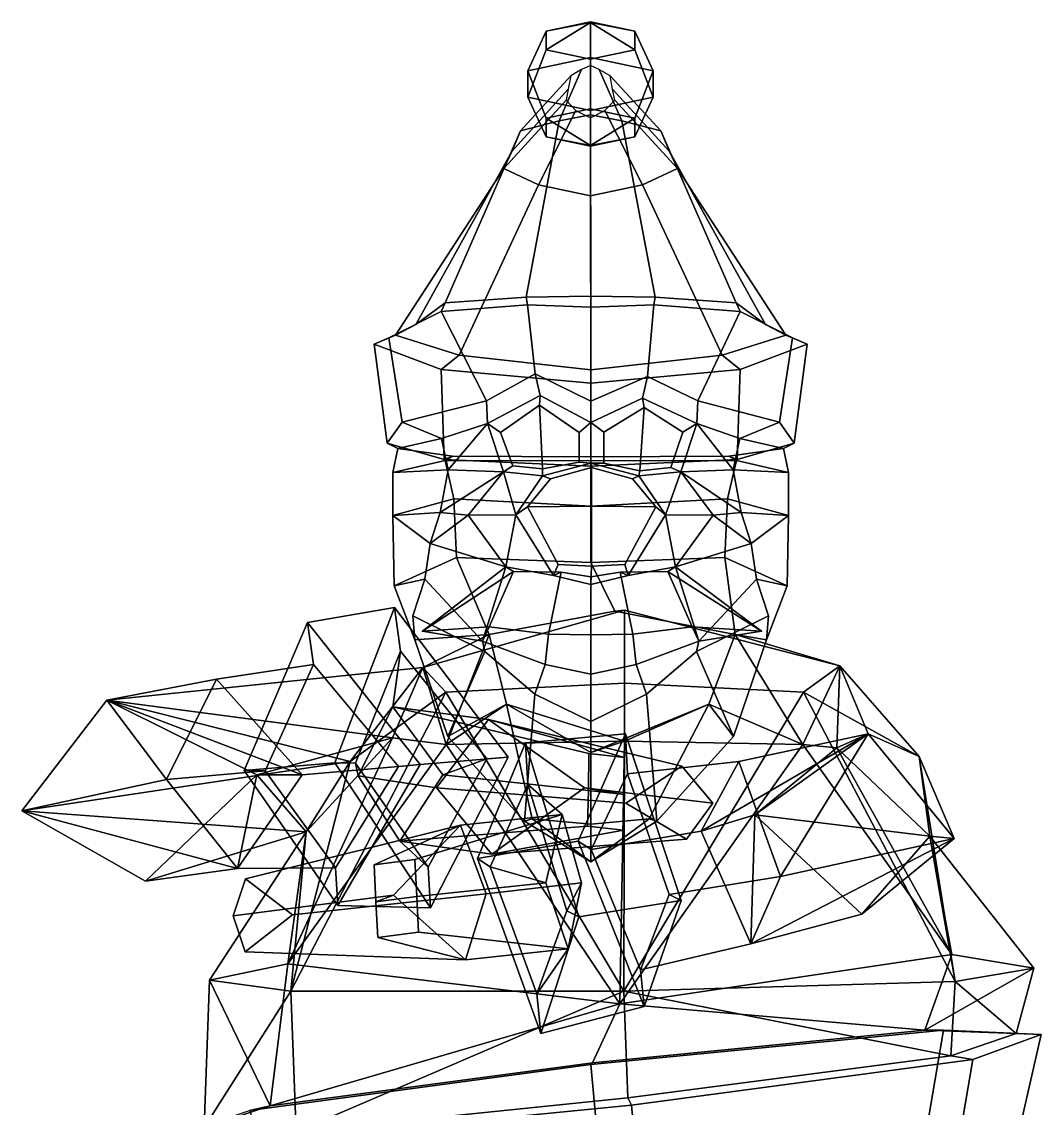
# Model space of a CAD drawing. Extents: x -187 to 126, y -158 to 350.
# Drawn here: x -187 to 126.1, y 16.4 to 350 of the extents above; entities that cross this region are included whole.
import ezdxf

# ---------------------------------------------------------------- set-up
doc = ezdxf.new("R2010")
doc.units = 0

msp = doc.modelspace()

# ---------------------------------------------------------------- linework, layer by layer
for p in [(-63.850876, 162.887787, 66.594795), (40.155693, 162.887787, 66.594795)]:
    msp.add_point(p)
for points in [[(-31.567055, 326.807922, -28.694103), (-25.930046, 341.373047, -25.982475), (-25.930044, 347.107971, -39.765423), (-31.567049, 334.918365, -48.186211)], [(-25.930044, 347.107971, -39.765423), (-12.321152, 349.975464, -46.656952), (-12.32115, 338.973572, -57.932236), (-31.567049, 334.918365, -48.186211)], [(-12.321158, 338.505585, -19.091), (-12.321155, 349.781616, -30.568357), (-25.930046, 341.373047, -25.982475)], [(-25.930046, 341.373047, -25.982475), (-12.321155, 349.781616, -30.568357), (-25.930044, 347.107971, -39.765423)], [(-12.321155, 349.781616, -30.568357), (-12.321152, 349.975464, -46.656952), (-25.930044, 347.107971, -39.765423)], [(-12.321158, 338.505585, -19.091), (1.287767, 341.373047, -25.982471), (-12.321155, 349.781616, -30.568357)], [(-12.321155, 349.781616, -30.568357), (1.28777, 347.107971, -39.765419), (-12.321152, 349.975464, -46.656952)], [(1.287767, 341.373047, -25.982471), (1.28777, 347.107971, -39.765419), (-12.321155, 349.781616, -30.568357)], [(1.28777, 347.107971, -39.765419), (6.924743, 334.918365, -48.186207), (-12.32115, 338.973572, -57.932236), (-12.321152, 349.975464, -46.656952)], [(6.924738, 326.807922, -28.694099), (6.924743, 334.918365, -48.186207), (1.28777, 347.107971, -39.765419), (1.287767, 341.373047, -25.982471)], [(-12.321158, 322.752716, -18.948105), (-12.321158, 338.505585, -19.091), (-25.930046, 341.373047, -25.982475), (-31.567055, 326.807922, -28.694103)], [(-12.321158, 322.752716, -18.948105), (6.924738, 326.807922, -28.694099), (1.287767, 341.373047, -25.982471), (-12.321158, 338.505585, -19.091)], [(-25.930042, 320.35321, -50.897785), (-31.567049, 334.918365, -48.186211), (-12.32115, 338.973572, -57.932236), (-12.32115, 323.220703, -57.78931)], [(1.28777, 320.35321, -50.897778), (-12.32115, 323.220703, -57.78931), (-12.32115, 338.973572, -57.932236), (6.924743, 334.918365, -48.186207)], [(-15.026566, 335.361389, -26.616442), (-18.367065, 333.367035, -27.4589), (-33.836178, 316.501862, 25.239563), (-21.905821, 319.604492, 30.370102)], [(-31.567055, 326.807922, -28.694103), (-31.567049, 334.918365, -48.186211), (-25.930042, 320.35321, -50.897785), (-25.930046, 314.618286, -37.114838)], [(-12.331143, 336.525299, -26.124781), (-15.026566, 335.361389, -26.616442), (-21.905821, 319.604492, 30.370102), (-12.279313, 321.415161, 33.364281)], [(-12.331143, 336.525299, -26.124781), (-12.279313, 321.415161, 33.364281), (-2.652806, 319.604492, 30.370104), (-9.635721, 335.361389, -26.616442)], [(-9.635721, 335.361389, -26.616442), (-2.652806, 319.604492, 30.370104), (9.277553, 316.501831, 25.239565), (-6.295221, 333.367035, -27.458899)], [(6.924738, 326.807922, -28.694099), (1.287766, 314.618286, -37.11483), (1.28777, 320.35321, -50.897778), (6.924743, 334.918365, -48.186207)], [(-18.367065, 333.367035, -27.4589), (-19.117083, 329.259308, -29.194065), (-36.514805, 310.11142, 14.672359), (-33.836178, 316.501862, 25.239563)], [(-6.295221, 333.367035, -27.458899), (9.277553, 316.501831, 25.239565), (11.956177, 310.11142, 14.672362), (-5.545207, 329.259277, -29.194061)], [(-19.117083, 329.259308, -29.194065), (-19.803741, 325.945831, -30.593721), (-38.967163, 304.956665, 6.148404), (-36.514805, 310.11142, 14.672359)], [(-5.545207, 329.259277, -29.194061), (11.956177, 310.11142, 14.672362), (14.40854, 304.956635, 6.148407), (-4.858545, 325.945831, -30.593718)], [(-19.803741, 325.945831, -30.593721), (-16.802797, 322.706818, -31.961897), (-28.249504, 299.917725, -2.183954), (-38.967163, 304.956665, 6.148404)], [(-12.321158, 322.752716, -18.948105), (-31.567055, 326.807922, -28.694103), (-25.930046, 314.618286, -37.114838), (-12.321156, 311.750824, -30.22336)], [(-12.321158, 322.752716, -18.948105), (-12.321156, 311.750824, -30.22336), (1.287766, 314.618286, -37.11483), (6.924738, 326.807922, -28.694099)], [(-4.858545, 325.945831, -30.593718), (14.40854, 304.956635, 6.148407), (3.690871, 299.917694, -2.183953), (-7.859493, 322.706818, -31.961895)], [(-12.251316, 265.704681, 75.99733), (-12.279313, 321.415161, 33.364281), (-21.905821, 319.604492, 30.370102), (-32.039577, 265.373444, 68.569649)], [(-16.802797, 322.706818, -31.961897), (-12.331145, 320.524719, -32.883652), (-12.279316, 296.523041, -7.797399), (-28.249504, 299.917725, -2.183954)], [(-25.930046, 314.618286, -37.114838), (-25.930042, 320.35321, -50.897785), (-12.321161, 311.944641, -46.311901)], [(-12.321161, 311.944641, -46.311901), (-25.930042, 320.35321, -50.897785), (-12.32115, 323.220703, -57.78931)], [(-7.859493, 322.706818, -31.961895), (3.690871, 299.917694, -2.183953), (-12.279316, 296.523041, -7.797399), (-12.331145, 320.524719, -32.883652)], [(-12.321161, 311.944641, -46.311901), (-12.32115, 323.220703, -57.78931), (1.28777, 320.35321, -50.897778)], [(1.287766, 314.618286, -37.11483), (-12.321161, 311.944641, -46.311901), (1.28777, 320.35321, -50.897778)], [(-12.251316, 265.704681, 75.99733), (7.536944, 265.373444, 68.569649), (-2.652806, 319.604492, 30.370104), (-12.279313, 321.415161, 33.364281)], [(-56.899883, 263.730011, 55.704403), (-32.039577, 265.373444, 68.569649), (-21.905821, 319.604492, 30.370102), (-33.836178, 316.501862, 25.239563)], [(32.397259, 263.730011, 55.704403), (9.277553, 316.501831, 25.239565), (-2.652806, 319.604492, 30.370104), (7.536944, 265.373444, 68.569649)], [(-65.940414, 257.032501, 28.257215), (-56.899883, 263.730011, 55.704403), (-33.836178, 316.501862, 25.239563), (-36.514805, 310.11142, 14.672359)], [(-12.321156, 311.750824, -30.22336), (-25.930046, 314.618286, -37.114838), (-12.321161, 311.944641, -46.311901)], [(-12.321156, 311.750824, -30.22336), (-12.321161, 311.944641, -46.311901), (1.287766, 314.618286, -37.11483)], [(41.43779, 257.032501, 28.257215), (11.956177, 310.11142, 14.672362), (9.277553, 316.501831, 25.239565), (32.397259, 263.730011, 55.704403)], [(-72.210358, 253.718048, 5.289017), (-65.940414, 257.032501, 28.257215), (-36.514805, 310.11142, 14.672359), (-38.967163, 304.956665, 6.148404)], [(47.707729, 253.718048, 5.289017), (14.40854, 304.956635, 6.148407), (11.956177, 310.11142, 14.672362), (41.43779, 257.032501, 28.257215)], [(-52.62244, 247.638916, -15.449965), (-72.210358, 253.718048, 5.289017), (-38.967163, 304.956665, 6.148404), (-28.249504, 299.917725, -2.183954)], [(28.119806, 247.638916, -15.449965), (3.690871, 299.917694, -2.183953), (14.40854, 304.956635, 6.148407), (47.707729, 253.718048, 5.289017)], [(-12.251316, 243.073608, -34.418381), (-52.62244, 247.638916, -15.449965), (-28.249504, 299.917725, -2.183954), (-12.279316, 296.523041, -7.797399)], [(-12.251316, 243.073608, -34.418381), (-12.279316, 296.523041, -7.797399), (3.690871, 299.917694, -2.183953), (28.119806, 247.638916, -15.449965)], [(-58.142235, 261.050873, 60.316044), (-56.899883, 263.730011, 55.704403), (-65.940414, 257.032501, 28.257215), (-74.239098, 252.976196, 29.667164)], [(-31.650915, 263.115967, 73.474976), (-32.039577, 265.373444, 68.569649), (-56.899883, 263.730011, 55.704403), (-58.142235, 261.050873, 60.316044)], [(-12.251316, 262.367798, 79.590485), (-12.251316, 265.704681, 75.99733), (-32.039577, 265.373444, 68.569649), (-31.650915, 263.115967, 73.474976)], [(-12.251316, 262.367798, 79.590485), (7.14828, 263.115967, 73.474976), (7.536944, 265.373444, 68.569649), (-12.251316, 265.704681, 75.99733)], [(7.14828, 263.115967, 73.474976), (33.63961, 261.050842, 60.316044), (32.397259, 263.730011, 55.704403), (7.536944, 265.373444, 68.569649)], [(33.63961, 261.050842, 60.316044), (49.736465, 252.976196, 29.667164), (41.43779, 257.032501, 28.257215), (32.397259, 263.730011, 55.704403)], [(-44.234821, 233.593262, 66.568558), (-58.142235, 261.050873, 60.316044), (-74.239098, 252.976196, 29.667164), (-70.192032, 227.021301, 48.008507)], [(-29.294088, 241.83902, 77.682999), (-31.650915, 263.115967, 73.474976), (-58.142235, 261.050873, 60.316044), (-44.234821, 233.593262, 66.568558)], [(-12.251316, 233.510071, 81.907013), (-12.251316, 262.367798, 79.590485), (-31.650915, 263.115967, 73.474976), (-29.294088, 241.83902, 77.682999)], [(-12.251316, 233.510071, 81.907013), (5.195179, 241.034637, 77.753372), (7.14828, 263.115967, 73.474976), (-12.251316, 262.367798, 79.590485)], [(5.195179, 241.034637, 77.753372), (20.604231, 233.593262, 66.568565), (33.63961, 261.050842, 60.316044), (7.14828, 263.115967, 73.474976)], [(20.604231, 233.593262, 66.568565), (45.689407, 227.021301, 48.008507), (49.736465, 252.976196, 29.667164), (33.63961, 261.050842, 60.316044)], [(-74.239098, 252.976196, 29.667164), (-65.940414, 257.032501, 28.257215), (-72.210358, 253.718048, 5.289017), (-78.764786, 250.965179, 3.865417)], [(49.736465, 252.976196, 29.667164), (54.262157, 250.965179, 3.865417), (47.707729, 253.718048, 5.289017), (41.43779, 257.032501, 28.257215)], [(-78.764786, 250.965179, 3.865417), (-72.210358, 253.718048, 5.289017), (-52.62244, 247.638916, -15.449965), (-58.151157, 243.187805, -18.883789)], [(54.262157, 250.965179, 3.865417), (33.648529, 243.187805, -18.883789), (28.119806, 247.638916, -15.449965), (47.707729, 253.718048, 5.289017)], [(-70.192032, 227.021301, 48.008507), (-74.239098, 252.976196, 29.667164), (-78.764786, 250.965179, 3.865417), (-74.76545, 220.58197, 10.706703)], [(-74.76545, 220.58197, 10.706703), (-78.764786, 250.965179, 3.865417), (-58.151157, 243.187805, -18.883789), (-57.255829, 215.574738, -15.10716)], [(50.262821, 220.58197, 10.706703), (32.753204, 215.574738, -15.10716), (33.648529, 243.187805, -18.883789), (54.262157, 250.965179, 3.865417)], [(45.689407, 227.021301, 48.008507), (50.262821, 220.58197, 10.706703), (54.262157, 250.965179, 3.865417), (49.736465, 252.976196, 29.667164)], [(-58.151157, 243.187805, -18.883789), (-52.62244, 247.638916, -15.449965), (-12.251316, 243.073608, -34.418381), (-12.251316, 239.074951, -38.637909)], [(33.648529, 243.187805, -18.883789), (-12.251316, 239.074951, -38.637909), (-12.251316, 243.073608, -34.418381), (28.119806, 247.638916, -15.449965)], [(-57.255829, 215.574738, -15.10716), (-58.151157, 243.187805, -18.883789), (-12.251316, 239.074951, -38.637909), (-12.251316, 213.566711, -34.775097)], [(-29.294088, 241.83902, 77.682999), (-44.234821, 233.593262, 66.568558), (-43.942112, 226.659912, 65.068565), (-27.725397, 235.192871, 77.032166)], [(-12.251316, 233.510071, 81.907013), (-29.294088, 241.83902, 77.682999), (-27.725397, 235.192871, 77.032166), (-12.251316, 226.901733, 79.183304)], [(32.753204, 215.574738, -15.10716), (-12.251316, 213.566711, -34.775097), (-12.251316, 239.074951, -38.637909), (33.648529, 243.187805, -18.883789)], [(-12.251316, 233.510071, 81.907013), (-12.251316, 226.901733, 79.183304), (3.626485, 234.386047, 77.046242), (5.195179, 241.034637, 77.753372)], [(5.195179, 241.034637, 77.753372), (3.626485, 234.386047, 77.046242), (20.311518, 226.659912, 65.068565), (20.604231, 233.593262, 66.568565)], [(-58.026489, 222.083313, 48.429005), (-43.942112, 226.659912, 65.068565), (-44.234821, 233.593262, 66.568558), (-70.192032, 227.021301, 48.008507)], [(-27.984245, 232.220337, 74.569359), (-27.725397, 235.192871, 77.032166), (-43.942112, 226.659912, 65.068565), (-39.921375, 223.851624, 64.753784)], [(-27.984245, 232.220337, 74.569359), (-15.836371, 223.848419, 76.195389), (-12.251316, 226.901733, 79.183304), (-27.725397, 235.192871, 77.032166)], [(4.133357, 231.525146, 74.368309), (3.626485, 234.386047, 77.046242), (-12.251316, 226.901733, 79.183304), (-8.213124, 223.967682, 76.375702)], [(4.133357, 231.525146, 74.368309), (16.052702, 223.971069, 62.25029), (20.311518, 226.659912, 65.068565), (3.626485, 234.386047, 77.046242)], [(33.523861, 222.083313, 48.429005), (45.689407, 227.021301, 48.008507), (20.604231, 233.593262, 66.568565), (20.311518, 226.659912, 65.068565)], [(-27.084888, 212.727203, 72.73983), (-27.984245, 232.220337, 74.569359), (-39.921375, 223.851624, 64.753784), (-36.174374, 213.661743, 67.647606)], [(-15.836371, 223.848419, 76.195389), (-27.984245, 232.220337, 74.569359), (-27.084888, 212.727203, 72.73983), (-15.836371, 214.73114, 77.039589)], [(-8.213124, 223.967682, 76.375702), (-8.213124, 214.463074, 77.417946), (2.816343, 212.114807, 72.109619), (4.133357, 231.525146, 74.368309)], [(2.816343, 212.114807, 72.109619), (12.378668, 213.11084, 65.822899), (16.052702, 223.971069, 62.25029), (4.133357, 231.525146, 74.368309)], [(-70.192032, 227.021301, 48.008507), (-74.76545, 220.58197, 10.706703), (-71.459908, 218.918823, 11.512747), (-58.026489, 222.083313, 48.429005)], [(-15.836371, 214.73114, 77.039589), (-12.251316, 214.483734, 80.243988), (-12.251316, 226.901733, 79.183304), (-15.836371, 223.848419, 76.195389)], [(-8.213124, 214.463074, 77.417946), (-8.213124, 223.967682, 76.375702), (-12.251316, 226.901733, 79.183304), (-12.251316, 214.483734, 80.243988)], [(45.689407, 227.021301, 48.008507), (33.523861, 222.083313, 48.429005), (46.957283, 218.918823, 11.512747), (50.262821, 220.58197, 10.706703)], [(-56.053738, 212.381653, 48.755661), (-43.942112, 226.659912, 65.068565), (-58.026489, 222.083313, 48.429005)], [(-39.011845, 211.821045, 68.648949), (-43.942112, 226.659912, 65.068565), (-56.053738, 212.381653, 48.755661)], [(-36.174374, 213.661743, 67.647606), (-39.921375, 223.851624, 64.753784), (-43.942112, 226.659912, 65.068565), (-39.011845, 211.821045, 68.648949)], [(12.378668, 213.11084, 65.822899), (15.381252, 211.821045, 68.648949), (20.311518, 226.659912, 65.068565), (16.052702, 223.971069, 62.25029)], [(15.381252, 211.821045, 68.648949), (31.551104, 212.381653, 48.755661), (20.311518, 226.659912, 65.068565)], [(31.551104, 212.381653, 48.755661), (33.523861, 222.083313, 48.429005), (20.311518, 226.659912, 65.068565)], [(-74.76545, 220.58197, 10.706703), (-57.255829, 215.574738, -15.10716), (-54.669701, 216.623596, -14.800262), (-71.459908, 218.918823, 11.512747)], [(-58.026489, 222.083313, 48.429005), (-71.459908, 218.918823, 11.512747), (-72.964317, 211.565552, 12.56182), (-56.053738, 212.381653, 48.755661)], [(50.262821, 220.58197, 10.706703), (46.957283, 218.918823, 11.512747), (30.167074, 216.623596, -14.800262), (32.753204, 215.574738, -15.10716)], [(33.523861, 222.083313, 48.429005), (31.551104, 212.381653, 48.755661), (48.461685, 211.565552, 12.56182), (46.957283, 218.918823, 11.512747)], [(-72.964317, 211.565552, 12.56182), (-71.459908, 218.918823, 11.512747), (-54.669701, 216.623596, -14.800262), (-56.982063, 215.244934, -17.227821)], [(48.461685, 211.565552, 12.56182), (32.479431, 215.244934, -17.227821), (30.167074, 216.623596, -14.800262), (46.957283, 218.918823, 11.512747)], [(-72.986099, 198.371582, 14.740752), (-72.964317, 211.565552, 12.56182), (-56.982063, 215.244934, -17.227821), (-54.237286, 203.547852, -18.71155)], [(-57.255829, 215.574738, -15.10716), (-12.251316, 213.566711, -34.775097), (-12.251315, 216.397034, -31.959665), (-54.669701, 216.623596, -14.800262)], [(-56.982063, 215.244934, -17.227821), (-54.669701, 216.623596, -14.800262), (-12.251315, 216.397034, -31.959665), (-12.251315, 215.170715, -32.305458)], [(-54.237286, 203.547852, -18.71155), (-56.982063, 215.244934, -17.227821), (-12.251315, 215.170715, -32.305458), (-12.25131, 201.294556, -30.846138)], [(-27.084888, 212.727203, 72.73983), (-36.174374, 213.661743, 67.647606), (-39.011845, 211.821045, 68.648949), (-27.051996, 210.540161, 74.935661)], [(-27.084888, 212.727203, 72.73983), (-27.051996, 210.540161, 74.935661), (-12.251316, 214.483734, 80.243988), (-15.836371, 214.73114, 77.039589)], [(-11.992934, 213.097382, 94.635811), (-12.251316, 214.483734, 80.243988), (-27.051996, 210.540161, 74.935661), (-24.615808, 209.663147, 91.119293)], [(32.753204, 215.574738, -15.10716), (30.167074, 216.623596, -14.800262), (-12.251315, 216.397034, -31.959665), (-12.251316, 213.566711, -34.775097)], [(-11.992934, 213.097382, 94.635811), (0.629938, 209.663147, 91.119293), (2.549362, 210.540161, 74.935661), (-12.251316, 214.483734, 80.243988)], [(2.816343, 212.114807, 72.109619), (-8.213124, 214.463074, 77.417946), (-12.251316, 214.483734, 80.243988), (2.549362, 210.540161, 74.935661)], [(32.479431, 215.244934, -17.227821), (-12.251315, 215.170715, -32.305458), (-12.251315, 216.397034, -31.959665), (30.167074, 216.623596, -14.800262)], [(29.734655, 203.547852, -18.71155), (-12.25131, 201.294556, -30.846138), (-12.251315, 215.170715, -32.305458), (32.479431, 215.244934, -17.227821)], [(48.483471, 198.371582, 14.740752), (29.734655, 203.547852, -18.71155), (32.479431, 215.244934, -17.227821), (48.461685, 211.565552, 12.56182)], [(-56.053738, 212.381653, 48.755661), (-72.964317, 211.565552, 12.56182), (-72.986099, 198.371582, 14.740752), (-58.495506, 199.282532, 48.604485)], [(-58.495506, 199.282532, 48.604485), (-39.011845, 211.821045, 68.648949), (-56.053738, 212.381653, 48.755661)], [(-49.84153, 198.465759, 71.8255), (-39.011845, 211.821045, 68.648949), (-58.495506, 199.282532, 48.604485)], [(-49.84153, 198.465759, 71.8255), (-35.20977, 198.619141, 74.859932), (-39.011845, 211.821045, 68.648949)], [(-35.20977, 198.619141, 74.859932), (-27.051996, 210.540161, 74.935661), (-39.011845, 211.821045, 68.648949)], [(-31.692137, 201.098785, 92.316628), (-24.615808, 209.663147, 91.119293), (-27.051996, 210.540161, 74.935661), (-35.20977, 198.619141, 74.859932)], [(-11.992934, 201.280457, 98.765839), (-11.992934, 213.097382, 94.635811), (-24.615808, 209.663147, 91.119293), (-31.692137, 201.098785, 92.316628)], [(-11.992934, 201.280457, 98.765839), (7.706266, 201.098785, 92.316628), (0.629938, 209.663147, 91.119293), (-11.992934, 213.097382, 94.635811)], [(7.706266, 201.098785, 92.316628), (10.70714, 198.619141, 74.859932), (2.549362, 210.540161, 74.935661), (0.629938, 209.663147, 91.119293)], [(2.816343, 212.114807, 72.109619), (2.549362, 210.540161, 74.935661), (15.381252, 211.821045, 68.648949), (12.378668, 213.11084, 65.822899)], [(10.70714, 198.619141, 74.859932), (15.381252, 211.821045, 68.648949), (2.549362, 210.540161, 74.935661)], [(25.3389, 198.465759, 71.8255), (15.381252, 211.821045, 68.648949), (10.70714, 198.619141, 74.859932)], [(33.992882, 199.282532, 48.604485), (31.551104, 212.381653, 48.755661), (15.381252, 211.821045, 68.648949)], [(25.3389, 198.465759, 71.8255), (33.992882, 199.282532, 48.604485), (15.381252, 211.821045, 68.648949)], [(31.551104, 212.381653, 48.755661), (33.992882, 199.282532, 48.604485), (48.483471, 198.371582, 14.740752), (48.461685, 211.565552, 12.56182)], [(-72.549744, 176.817322, 16.103439), (-72.986099, 198.371582, 14.740752), (-54.237286, 203.547852, -18.71155), (-53.444569, 185.560181, -15.800703)], [(-53.444569, 185.560181, -15.800703), (-54.237286, 203.547852, -18.71155), (-12.25131, 201.294556, -30.846138), (-12.25131, 183.934479, -26.414978)], [(28.941938, 185.560181, -15.800704), (-12.25131, 183.934479, -26.414978), (-12.25131, 201.294556, -30.846138), (29.734655, 203.547852, -18.71155)], [(48.047119, 176.817322, 16.103439), (28.941938, 185.560181, -15.800704), (29.734655, 203.547852, -18.71155), (48.483471, 198.371582, 14.740752)], [(-22.267809, 183.3508, 87.480934), (-31.692137, 201.098785, 92.316628), (-35.20977, 198.619141, 74.859932), (-23.717777, 180.032043, 74.611206)], [(-11.992934, 182.829346, 92.71096), (-11.992934, 201.280457, 98.765839), (-31.692137, 201.098785, 92.316628), (-22.267809, 183.3508, 87.480934)], [(-11.992934, 182.829346, 92.71096), (-1.71806, 183.3508, 87.480934), (7.706266, 201.098785, 92.316628), (-11.992934, 201.280457, 98.765839)], [(-1.71806, 183.3508, 87.480934), (-0.784856, 180.032043, 74.611206), (10.70714, 198.619141, 74.859932), (7.706266, 201.098785, 92.316628)], [(-58.495506, 199.282532, 48.604485), (-72.986099, 198.371582, 14.740752), (-61.561581, 189.759155, 48.047707)], [(-63.167324, 178.829224, 48.22641), (-61.561581, 189.759155, 48.047707), (-72.986099, 198.371582, 14.740752), (-72.549744, 176.817322, 16.103439)], [(-61.561581, 189.759155, 48.047707), (-49.84153, 198.465759, 71.8255), (-58.495506, 199.282532, 48.604485)], [(-38.34491, 182.652435, 68.708069), (-49.84153, 198.465759, 71.8255), (-61.561581, 189.759155, 48.047707)], [(-38.34491, 182.652435, 68.708069), (-35.20977, 198.619141, 74.859932), (-49.84153, 198.465759, 71.8255)], [(-23.717777, 180.032043, 74.611206), (-35.20977, 198.619141, 74.859932), (-38.34491, 182.652435, 68.708069)], [(-0.784856, 180.032043, 74.611206), (13.842279, 182.652435, 68.708069), (10.70714, 198.619141, 74.859932)], [(13.842279, 182.652435, 68.708069), (25.3389, 198.465759, 71.8255), (10.70714, 198.619141, 74.859932)], [(13.842279, 182.652435, 68.708069), (37.058956, 189.759155, 48.047707), (25.3389, 198.465759, 71.8255)], [(37.058956, 189.759155, 48.047707), (33.992882, 199.282532, 48.604485), (25.3389, 198.465759, 71.8255)], [(33.992882, 199.282532, 48.604485), (37.058956, 189.759155, 48.047707), (48.483471, 198.371582, 14.740752)], [(38.6647, 178.829224, 48.22641), (48.047119, 176.817322, 16.103439), (48.483471, 198.371582, 14.740752), (37.058956, 189.759155, 48.047707)], [(-63.167324, 178.829224, 48.22641), (-45.452919, 159.826477, 75.017418), (-38.34491, 182.652435, 68.708069), (-61.561581, 189.759155, 48.047707)], [(38.6647, 178.829224, 48.22641), (37.058956, 189.759155, 48.047707), (13.842279, 182.652435, 68.708069), (20.950287, 159.826477, 75.017418)], [(-66.221199, 160.205688, 20.212551), (-72.549744, 176.817322, 16.103439), (-53.444569, 185.560181, -15.800703), (-43.378227, 161.868683, 20.639153)], [(-43.378227, 161.868683, 20.639153), (-53.444569, 185.560181, -15.800703), (-12.25131, 183.934479, -26.414978), (-4.835582, 168.983978, 0.074047)], [(32.105835, 161.868683, 20.639151), (-4.835582, 168.983978, 0.074047), (-12.25131, 183.934479, -26.414978), (28.941938, 185.560181, -15.800704)], [(41.718571, 160.205688, 20.212551), (32.105835, 161.868683, 20.639151), (28.941938, 185.560181, -15.800704), (48.047119, 176.817322, 16.103439)], [(-35.978722, 181.231812, 82.70829), (-38.34491, 182.652435, 68.708069), (-63.850876, 162.887787, 66.594795)], [(-63.850876, 162.887787, 66.594795), (-38.34491, 182.652435, 68.708069), (-45.452919, 159.826477, 75.017418)], [(-43.455921, 164.183075, 85.102303), (-35.978722, 181.231812, 82.70829), (-63.850876, 162.887787, 66.594795)], [(-21.281351, 180.969543, 82.825401), (-35.978722, 181.231812, 82.70829), (-43.455921, 164.183075, 85.102303), (-25.242304, 161.99176, 93.769867)], [(-35.978722, 181.231812, 82.70829), (-21.281351, 180.969543, 82.825401), (-23.717777, 180.032043, 74.611206), (-38.34491, 182.652435, 68.708069)], [(-25.242304, 161.99176, 93.769867), (-12.251316, 161.788269, 94.453575), (-12.251316, 179.555481, 85.573967), (-21.281351, 180.969543, 82.825401)], [(-11.992934, 182.829346, 92.71096), (-22.267809, 183.3508, 87.480934), (-23.717777, 180.032043, 74.611206), (-12.251316, 177.24469, 80.530693)], [(-12.251316, 179.555481, 85.573967), (-12.251316, 177.24469, 80.530693), (-23.717777, 180.032043, 74.611206), (-21.281351, 180.969543, 82.825401)], [(-11.992934, 182.829346, 92.71096), (-12.251316, 177.24469, 80.530693), (-0.784856, 180.032043, 74.611206), (-1.71806, 183.3508, 87.480934)], [(0.73967, 161.99176, 93.769867), (-3.221281, 180.969543, 82.825401), (-12.251316, 179.555481, 85.573967), (-12.251316, 161.788269, 94.453575)], [(-12.251316, 179.555481, 85.573967), (-3.221281, 180.969543, 82.825401), (-0.784856, 180.032043, 74.611206), (-12.251316, 177.24469, 80.530693)], [(11.476089, 181.231812, 82.70829), (13.842279, 182.652435, 68.708069), (-0.784856, 180.032043, 74.611206), (-3.221281, 180.969543, 82.825401)], [(-3.221281, 180.969543, 82.825401), (0.73967, 161.99176, 93.769867), (18.953291, 164.183075, 85.102303), (11.476089, 181.231812, 82.70829)], [(11.476089, 181.231812, 82.70829), (40.155693, 162.887787, 66.594795), (13.842279, 182.652435, 68.708069)], [(18.953291, 164.183075, 85.102303), (40.155693, 162.887787, 66.594795), (11.476089, 181.231812, 82.70829)], [(40.155693, 162.887787, 66.594795), (20.950287, 159.826477, 75.017418), (13.842279, 182.652435, 68.708069)], [(-66.221199, 160.205688, 20.212551), (-66.890549, 167.571167, 51.39669), (-63.167324, 178.829224, 48.22641), (-72.549744, 176.817322, 16.103439)], [(-63.167324, 178.829224, 48.22641), (-66.890549, 167.571167, 51.39669), (-44.769749, 156.604736, 66.006233), (-45.452919, 159.826477, 75.017418)], [(38.6647, 178.829224, 48.22641), (20.950287, 159.826477, 75.017418), (20.267117, 156.604736, 66.006233), (42.387928, 167.571167, 51.39669)], [(41.718571, 160.205688, 20.212551), (48.047119, 176.817322, 16.103439), (38.6647, 178.829224, 48.22641), (42.387928, 167.571167, 51.39669)], [(-90.779083, 122.46701, 171.413345), (-72.49102, 170.167389, 135.993439), (-99.170906, 165.527222, 118.213799), (-118.658966, 120.103271, 153.689346)], [(-64.56871, 121.924744, 72.265266), (-99.170906, 165.527222, 118.213799), (-72.49102, 170.167389, 135.993439), (-37.558372, 124.259155, 91.298225)], [(-90.779083, 122.46701, 171.413345), (-84.45787, 122.387512, 161.937881), (-70.630524, 156.716248, 135.046112), (-72.49102, 170.167389, 135.993439)], [(-37.558372, 124.259155, 91.298225), (-72.49102, 170.167389, 135.993439), (-70.630524, 156.716248, 135.046112), (-44.139153, 123.745239, 101.244614)], [(-44.769749, 156.604736, 66.006233), (-66.890549, 167.571167, 51.39669), (-66.221199, 160.205688, 20.212551), (-56.143131, 130.558228, 36.206978)], [(-1.853932, 169.309814, 4.510626), (-1.857344, 146.893188, -46.620544), (-56.752666, 144.187622, -37.181576), (-63.776787, 151.733673, -0.204945)], [(-1.853932, 169.309814, 4.510626), (-63.776787, 151.733673, -0.204945), (-43.378227, 161.868683, 20.639153), (-4.835582, 168.983978, 0.074047)], [(-4.835582, 168.983978, 0.074047), (32.105835, 161.868683, 20.639151), (64.25518, 152.25592, -3.326676), (-1.853932, 169.309814, 4.510626)], [(-1.853932, 169.309814, 4.510626), (64.25518, 152.25592, -3.326676), (53.064346, 144.187622, -37.181576), (-1.857344, 146.893188, -46.620544)], [(20.267117, 156.604736, 66.006233), (31.640501, 130.558228, 36.206978), (41.718571, 160.205688, 20.212551), (42.387928, 167.571167, 51.39669)], [(-118.658966, 120.103271, 153.689346), (-99.170906, 165.527222, 118.213799), (-97.350334, 152.690369, 117.242104), (-112.239532, 119.982056, 144.07225)], [(-64.56871, 121.924744, 72.265266), (-71.26207, 121.361908, 82.387344), (-97.350334, 152.690369, 117.242104), (-99.170906, 165.527222, 118.213799)], [(-45.452919, 159.826477, 75.017418), (-43.455921, 164.183075, 85.102303), (-63.850876, 162.887787, 66.594795)], [(-25.242304, 161.99176, 93.769867), (-43.455921, 164.183075, 85.102303), (-45.452919, 159.826477, 75.017418), (-26.243931, 152.692719, 83.864243)], [(0.73967, 161.99176, 93.769867), (1.741297, 152.692719, 83.864243), (20.950287, 159.826477, 75.017418), (18.953291, 164.183075, 85.102303)], [(20.950287, 159.826477, 75.017418), (40.155693, 162.887787, 66.594795), (18.953291, 164.183075, 85.102303)], [(-56.143131, 130.558228, 36.206978), (-66.221199, 160.205688, 20.212551), (-43.378227, 161.868683, 20.639153), (-38.131001, 140.495239, 44.609802)], [(-63.776787, 151.733673, -0.204945), (-56.614574, 128.080322, 58.548016), (-43.378227, 161.868683, 20.639153)], [(-56.614574, 128.080322, 58.548016), (-38.131001, 140.495239, 44.609802), (-43.378227, 161.868683, 20.639153)], [(-12.251316, 161.788269, 94.453575), (-25.242304, 161.99176, 93.769867), (-26.243931, 152.692719, 83.864243), (-12.251316, 149.725922, 89.335609)], [(-12.251316, 161.788269, 94.453575), (-12.251316, 149.725922, 89.335609), (1.741297, 152.692719, 83.864243), (0.73967, 161.99176, 93.769867)], [(31.640501, 130.558228, 36.206978), (24.056459, 140.495239, 44.609802), (32.105835, 161.868683, 20.639151), (41.718571, 160.205688, 20.212551)], [(52.935226, 128.080322, 58.548016), (32.105835, 161.868683, 20.639151), (24.056459, 140.495239, 44.609802)], [(64.25518, 152.25592, -3.326676), (32.105835, 161.868683, 20.639151), (52.935226, 128.080322, 58.548016)], [(-29.426226, 143.541199, 85.912094), (-26.243931, 152.692719, 83.864243), (-45.452919, 159.826477, 75.017418), (-44.769749, 156.604736, 66.006233)], [(4.92359, 143.541199, 85.912094), (20.267117, 156.604736, 66.006233), (20.950287, 159.826477, 75.017418), (1.741297, 152.692719, 83.864243)], [(-83.627396, 118.534607, 150.399155), (-73.05056, 139.654358, 132.892059), (-70.630524, 156.716248, 135.046112), (-84.45787, 122.387512, 161.937881)], [(-57.678795, 118.83783, 109.050026), (-44.139153, 123.745239, 101.244614), (-70.630524, 156.716248, 135.046112), (-73.05056, 139.654358, 132.892059)], [(-32.611351, 104.556702, 67.958893), (-29.426226, 143.541199, 85.912094), (-44.769749, 156.604736, 66.006233), (-56.143131, 130.558228, 36.206978)], [(8.108717, 104.556702, 67.958893), (31.640501, 130.558228, 36.206978), (20.267117, 156.604736, 66.006233), (4.92359, 143.541199, 85.912094)], [(-73.104156, 130.189453, 45.57811), (-63.776787, 151.733673, -0.204945), (-160.78746, 141.737335, 55.689213)], [(-86.124748, 122.840881, -29.652796), (-160.78746, 141.737335, 55.689213), (-63.776787, 151.733673, -0.204945)], [(-112.239532, 119.982056, 144.07225), (-97.350334, 152.690369, 117.242104), (-127.204865, 148.192108, 97.349411), (-142.537766, 117.358582, 124.58828)], [(-127.204865, 148.192108, 97.349411), (-97.350334, 152.690369, 117.242104), (-71.26207, 121.361908, 82.387344), (-100.841881, 118.762665, 61.821911)], [(-86.124748, 122.840881, -29.652796), (-63.776787, 151.733673, -0.204945), (-56.752666, 144.187622, -37.181576)], [(-73.104156, 130.189453, 45.57811), (-56.614574, 128.080322, 58.548016), (-63.776787, 151.733673, -0.204945)], [(-12.251316, 135.19574, 92.278305), (-12.251316, 149.725922, 89.335609), (-26.243931, 152.692719, 83.864243), (-29.426226, 143.541199, 85.912094)], [(-12.251316, 135.19574, 92.278305), (4.92359, 143.541199, 85.912094), (1.741297, 152.692719, 83.864243), (-12.251316, 149.725922, 89.335609)], [(63.298393, 127.060791, 30.142462), (64.25518, 152.25592, -3.326676), (52.935226, 128.080322, 58.548016)], [(88.590851, 124.413757, -23.584999), (53.064346, 144.187622, -37.181576), (64.25518, 152.25592, -3.326676)], [(63.298393, 127.060791, 30.142462), (72.949493, 131.4216, 93.950256), (64.25518, 152.25592, -3.326676)], [(88.590851, 124.413757, -23.584999), (64.25518, 152.25592, -3.326676), (72.949493, 131.4216, 93.950256)], [(-100.841881, 118.762665, 61.821911), (-160.78746, 141.737335, 55.689213), (-127.204865, 148.192108, 97.349411)], [(-142.537766, 117.358582, 124.58828), (-127.204865, 148.192108, 97.349411), (-160.78746, 141.737335, 55.689213)], [(-2.09091, 52.372482, -102.572784), (-56.752666, 144.187622, -37.181576), (-1.857344, 146.893188, -46.620544)], [(-2.09091, 52.372482, -102.572784), (-1.857344, 146.893188, -46.620544), (53.064346, 144.187622, -37.181576)], [(-104.282112, 52.417831, -69.006355), (-56.752666, 144.187622, -37.181576), (-2.09091, 52.372482, -102.572784)], [(-104.282112, 52.417831, -69.006355), (-86.124748, 122.840881, -29.652796), (-56.752666, 144.187622, -37.181576)], [(-12.251316, 92.039536, 71.200829), (-12.251316, 135.19574, 92.278305), (-29.426226, 143.541199, 85.912094), (-32.611351, 104.556702, 67.958893)], [(-12.251316, 92.039536, 71.200829), (8.108717, 104.556702, 67.958893), (4.92359, 143.541199, 85.912094), (-12.251316, 135.19574, 92.278305)], [(99.665436, 55.353577, -67.463249), (-2.09091, 52.372482, -102.572784), (53.064346, 144.187622, -37.181576)], [(99.665436, 55.353577, -67.463249), (53.064346, 144.187622, -37.181576), (88.590851, 124.413757, -23.584999)], [(-86.124748, 122.840881, -29.652796), (-186.969101, 107.766479, 52.508179), (-160.78746, 141.737335, 55.689213)], [(-142.537766, 117.358582, 124.58828), (-160.78746, 141.737335, 55.689213), (-186.969101, 107.766479, 52.508179)], [(-73.104156, 130.189453, 45.57811), (-160.78746, 141.737335, 55.689213), (-114.80159, 118.755188, 64.232704)], [(-100.841881, 118.762665, 61.821911), (-114.80159, 118.755188, 64.232704), (-160.78746, 141.737335, 55.689213)], [(-1.823221, 129.086365, 66.2341), (-38.131001, 140.495239, 44.609802), (-56.614574, 128.080322, 58.548016)], [(-32.611351, 104.556702, 67.958893), (-56.143131, 130.558228, 36.206978), (-38.131001, 140.495239, 44.609802), (-30.192406, 105.248962, 52.052208)], [(-30.192406, 105.248962, 52.052208), (-38.131001, 140.495239, 44.609802), (-12.251316, 125.65152, 26.109058), (-12.251316, 103.614838, 47.756134)], [(-12.251316, 125.65152, 26.109058), (-38.131001, 140.495239, 44.609802), (-1.823221, 129.086365, 66.2341)], [(5.689772, 105.248962, 52.052208), (-12.251316, 103.614838, 47.756134), (-12.251316, 125.65152, 26.109058), (24.056459, 140.495239, 44.609802)], [(-12.251316, 125.65152, 26.109058), (-1.823221, 129.086365, 66.2341), (24.056459, 140.495239, 44.609802)], [(-1.823221, 129.086365, 66.2341), (52.935226, 128.080322, 58.548016), (24.056459, 140.495239, 44.609802)], [(8.108717, 104.556702, 67.958893), (5.689772, 105.248962, 52.052208), (24.056459, 140.495239, 44.609802), (31.640501, 130.558228, 36.206978)], [(-59.586349, 114.774933, 179.692398), (-43.638889, 135.813141, 154.741714), (-73.05056, 139.654358, 132.892059), (-83.627396, 118.534607, 150.399155)], [(-12.891297, 114.03064, 107.291824), (-57.678795, 118.83783, 109.050026), (-73.05056, 139.654358, 132.892059), (-12.813098, 125.389496, 107.67057)], [(-1.835373, 124.142365, 114.408272), (-12.813098, 125.389496, 107.67057), (-73.05056, 139.654358, 132.892059), (-43.638889, 135.813141, 154.741714)], [(-1.455182, 110.059875, 193.908493), (15.773926, 121.447449, 186.905899), (-43.638889, 135.813141, 154.741714), (-59.586349, 114.774933, 179.692398)], [(25.30608, 110.059875, 171.357498), (-14.192879, 114.774933, 133.693588), (-43.638889, 135.813141, 154.741714), (15.773926, 121.447449, 186.905899)], [(-1.833007, 112.781738, 113.932961), (-1.835373, 124.142365, 114.408272), (-43.638889, 135.813141, 154.741714), (-14.192879, 114.774933, 133.693588)], [(-99.63755, 101.248489, 10.04349), (-73.104156, 130.189453, 45.57811), (-114.80159, 118.755188, 64.232704)], [(-105.275566, 60.725677, 85.18988), (-73.104156, 130.189453, 45.57811), (-99.63755, 101.248489, 10.04349)], [(-105.275566, 60.725677, 85.18988), (-56.614574, 128.080322, 58.548016), (-73.104156, 130.189453, 45.57811)], [(-16.079119, 98.408539, 80.708839), (-46.992504, 93.090668, 91.355171), (-32.221581, 128.645325, 153.34874), (-1.56288, 131.38797, 143.249939)], [(-15.869934, 75.223892, 180.609024), (15.551946, 80.249847, 171.420959), (-1.56288, 131.38797, 143.249939), (-32.221581, 128.645325, 153.34874)], [(-16.079119, 98.408539, 80.708839), (-1.56288, 131.38797, 143.249939), (-0.979935, 119.150543, 138.896973), (-12.121848, 95.825378, 91.899979)], [(15.551946, 80.249847, 171.420959), (11.841078, 82.068787, 160.621277), (-0.979935, 119.150543, 138.896973), (-1.56288, 131.38797, 143.249939)], [(21.669846, 101.534698, 80.490242), (72.949493, 131.4216, 93.950256), (38.128887, 106.468842, 63.249645)], [(21.669846, 101.534698, 80.490242), (33.213814, 122.885132, 127.757545), (72.949493, 131.4216, 93.950256)], [(46.052891, 87.536926, 150.416367), (72.949493, 131.4216, 93.950256), (33.213814, 122.885132, 127.757545)], [(63.298393, 127.060791, 30.142462), (38.128887, 106.468842, 63.249645), (72.949493, 131.4216, 93.950256)], [(46.052891, 87.536926, 150.416367), (99.41362, 99.279419, 106.24263), (72.949493, 131.4216, 93.950256)], [(88.590851, 124.413757, -23.584999), (72.949493, 131.4216, 93.950256), (99.41362, 99.279419, 106.24263)], [(-3.322467, 48.54747, 115.880058), (-56.614574, 128.080322, 58.548016), (-105.275566, 60.725677, 85.18988)], [(-3.322467, 48.54747, 115.880058), (-1.823221, 129.086365, 66.2341), (-56.614574, 128.080322, 58.548016)], [(-46.992504, 93.090668, 91.355171), (-43.106823, 90.59021, 102.362015), (-31.583349, 115.808014, 148.866791), (-32.221581, 128.645325, 153.34874)], [(-15.869934, 75.223892, 180.609024), (-32.221581, 128.645325, 153.34874), (-31.583349, 115.808014, 148.866791), (-19.529118, 77.054779, 169.978561)], [(-3.322467, 48.54747, 115.880058), (52.935226, 128.080322, 58.548016), (-1.823221, 129.086365, 66.2341)], [(-3.322467, 48.54747, 115.880058), (98.671974, 63.661438, 86.732986), (52.935226, 128.080322, 58.548016)], [(91.919273, 99.959137, 7.531686), (38.128887, 106.468842, 63.249645), (63.298393, 127.060791, 30.142462)], [(98.671974, 63.661438, 86.732986), (63.298393, 127.060791, 30.142462), (52.935226, 128.080322, 58.548016)], [(98.671974, 63.661438, 86.732986), (91.919273, 99.959137, 7.531686), (63.298393, 127.060791, 30.142462)], [(-89.919502, 78.703461, 116.237068), (-64.56871, 121.924744, 72.265266), (-37.558372, 124.259155, 91.298225), (-61.479843, 77.991913, 135.166794)], [(-70.886826, 98.403961, 130.976837), (-62.208435, 90.442535, 134.552734), (-44.139153, 123.745239, 101.244614), (-57.678795, 118.83783, 109.050026)], [(-61.479843, 77.991913, 135.166794), (-37.558372, 124.259155, 91.298225), (-44.139153, 123.745239, 101.244614), (-62.208435, 90.442535, 134.552734)], [(-1.833007, 112.781738, 113.932961), (-12.891297, 114.03064, 107.291824), (-12.813098, 125.389496, 107.67057), (-1.835373, 124.142365, 114.408272)], [(99.665436, 55.353577, -67.463249), (88.590851, 124.413757, -23.584999), (91.919273, 99.959137, 7.531686)], [(91.919273, 99.959137, 7.531686), (88.590851, 124.413757, -23.584999), (99.41362, 99.279419, 106.24263)], [(-99.63755, 101.248489, 10.04349), (-186.969101, 107.766479, 52.508179), (-86.124748, 122.840881, -29.652796)], [(-100.841881, 118.762665, 61.821911), (-71.26207, 121.361908, 82.387344), (-90.586014, 90.230896, 115.656456), (-120.717041, 90.006195, 95.592613)], [(-89.919502, 78.703461, 116.237068), (-61.479843, 77.991913, 135.166794), (-90.779083, 122.46701, 171.413345), (-118.658966, 120.103271, 153.689346)], [(-89.919502, 78.703461, 116.237068), (-118.658966, 120.103271, 153.689346), (-112.239532, 119.982056, 144.07225), (-90.586014, 90.230896, 115.656456)], [(-104.282112, 52.417831, -69.006355), (-99.63755, 101.248489, 10.04349), (-86.124748, 122.840881, -29.652796)], [(-61.479843, 77.991913, 135.166794), (-62.208435, 90.442535, 134.552734), (-84.45787, 122.387512, 161.937881), (-90.779083, 122.46701, 171.413345)], [(-89.919502, 78.703461, 116.237068), (-90.586014, 90.230896, 115.656456), (-71.26207, 121.361908, 82.387344), (-64.56871, 121.924744, 72.265266)], [(-70.886826, 98.403961, 130.976837), (-83.627396, 118.534607, 150.399155), (-84.45787, 122.387512, 161.937881), (-62.208435, 90.442535, 134.552734)], [(33.213814, 122.885132, 127.757545), (21.669846, 101.534698, 80.490242), (-12.121848, 95.825378, 91.899979), (-0.979935, 119.150543, 138.896973)], [(17.184013, 99.053406, 185.035034), (25.30608, 110.059875, 171.357498), (15.773926, 121.447449, 186.905899), (-1.455182, 110.059875, 193.908493)], [(11.841078, 82.068787, 160.621277), (46.052891, 87.536926, 150.416367), (33.213814, 122.885132, 127.757545), (-0.979935, 119.150543, 138.896973)], [(-120.717041, 90.006195, 95.592613), (-142.537766, 117.358582, 124.58828), (-186.969101, 107.766479, 52.508179)], [(-148.911911, 86.124268, 59.672455), (-99.63755, 101.248489, 10.04349), (-114.80159, 118.755188, 64.232704)], [(-120.717041, 90.006195, 95.592613), (-148.911911, 86.124268, 59.672455), (-114.80159, 118.755188, 64.232704)], [(-120.717041, 90.006195, 95.592613), (-90.586014, 90.230896, 115.656456), (-112.239532, 119.982056, 144.07225), (-142.537766, 117.358582, 124.58828)], [(-120.717041, 90.006195, 95.592613), (-114.80159, 118.755188, 64.232704), (-100.841881, 118.762665, 61.821911)], [(-42.648712, 94.449173, 151.011246), (-59.586349, 114.774933, 179.692398), (-83.627396, 118.534607, 150.399155), (-70.886826, 98.403961, 130.976837)], [(-13.198503, 103.056763, 107.405525), (-70.886826, 98.403961, 130.976837), (-57.678795, 118.83783, 109.050026), (-12.891297, 114.03064, 107.291824)], [(17.184013, 99.053406, 185.035034), (-1.455182, 110.059875, 193.908493), (-59.586349, 114.774933, 179.692398), (-42.648712, 94.449173, 151.011246)], [(-25.981367, 85.639313, 109.233688), (-20.96559, 106.643097, 137.085602), (-31.583349, 115.808014, 148.866791), (-43.106823, 90.59021, 102.362015)], [(17.184013, 99.053406, 185.035034), (-42.648712, 94.449173, 151.011246), (-14.192879, 114.774933, 133.693588), (25.30608, 110.059875, 171.357498)], [(-2.181193, 101.805832, 114.154099), (-1.833007, 112.781738, 113.932961), (-14.192879, 114.774933, 133.693588), (-42.648712, 94.449173, 151.011246)], [(-15.081432, 85.639313, 156.829407), (-19.529118, 77.054779, 169.978561), (-31.583349, 115.808014, 148.866791), (-20.96559, 106.643097, 137.085602)], [(-2.181193, 101.805832, 114.154099), (-13.198503, 103.056763, 107.405525), (-12.891297, 114.03064, 107.291824), (-1.833007, 112.781738, 113.932961)], [(-148.911911, 86.124268, 59.672455), (-186.969101, 107.766479, 52.508179), (-99.63755, 101.248489, 10.04349)], [(-120.717041, 90.006195, 95.592613), (-186.969101, 107.766479, 52.508179), (-148.911911, 86.124268, 59.672455)], [(-78.722382, 91.190521, 96.63623), (-52.208305, 103.311218, 148.217422), (-20.96559, 106.643097, 137.085602), (-66.219353, 92.836212, 93.733124)], [(-65.682198, 81.490997, 93.320107), (-66.219353, 92.836212, 93.733124), (-20.96559, 106.643097, 137.085602), (-25.981367, 85.639313, 109.233688)], [(-44.350914, 82.302612, 176.78952), (-15.081432, 85.639313, 156.829407), (-20.96559, 106.643097, 137.085602), (-52.208305, 103.311218, 148.217422)], [(-12.251316, 92.039536, 71.200829), (-32.611351, 104.556702, 67.958893), (-30.192406, 105.248962, 52.052208)], [(-12.251316, 92.039536, 71.200829), (-30.192406, 105.248962, 52.052208), (-12.251316, 103.614838, 47.756134)], [(-12.251316, 92.039536, 71.200829), (-12.251316, 103.614838, 47.756134), (5.689772, 105.248962, 52.052208)], [(-12.251316, 92.039536, 71.200829), (5.689772, 105.248962, 52.052208), (8.108717, 104.556702, 67.958893)], [(36.880333, 66.883057, 110.991409), (21.669846, 101.534698, 80.490242), (38.128887, 106.468842, 63.249645)], [(36.880333, 66.883057, 110.991409), (38.128887, 106.468842, 63.249645), (70.966652, 76.045746, 80.546219)], [(70.966652, 76.045746, 80.546219), (38.128887, 106.468842, 63.249645), (91.919273, 99.959137, 7.531686)], [(-105.275566, 60.725677, 85.18988), (-99.63755, 101.248489, 10.04349), (-129.304947, 55.753967, -0.70513)], [(-129.304947, 55.753967, -0.70513), (-99.63755, 101.248489, 10.04349), (-104.282112, 52.417831, -69.006355)], [(-122.056458, 75.477844, 141.951355), (-118.28476, 86.861389, 159.797394), (-52.208305, 103.311218, 148.217422), (-72.827888, 81.843475, 118.778229)], [(-103.82251, 75.82222, 171.819672), (-44.350914, 82.302612, 176.78952), (-52.208305, 103.311218, 148.217422), (-118.28476, 86.861389, 159.797394)], [(-78.230995, 79.842941, 96.106087), (-72.827888, 81.843475, 118.778229), (-52.208305, 103.311218, 148.217422), (-78.722382, 91.190521, 96.63623)], [(-2.181193, 101.805832, 114.154099), (-42.648712, 94.449173, 151.011246), (-70.886826, 98.403961, 130.976837), (-13.198503, 103.056763, 107.405525)], [(21.669846, 101.534698, 80.490242), (36.880333, 66.883057, 110.991409), (3.071975, 58.974854, 121.23555), (-12.121848, 95.825378, 91.899979)], [(4.157576, 47.693085, 118.953835), (-27.601456, 39.344208, 128.40451), (-46.992504, 93.090668, 91.355171), (-16.079119, 98.408539, 80.708839)], [(4.157576, 47.693085, 118.953835), (-16.079119, 98.408539, 80.708839), (-12.121848, 95.825378, 91.899979), (3.071975, 58.974854, 121.23555)], [(36.880333, 66.883057, 110.991409), (70.966652, 76.045746, 80.546219), (99.41362, 99.279419, 106.24263)], [(36.880333, 66.883057, 110.991409), (99.41362, 99.279419, 106.24263), (46.052891, 87.536926, 150.416367)], [(70.966652, 76.045746, 80.546219), (91.919273, 99.959137, 7.531686), (99.41362, 99.279419, 106.24263)], [(98.671974, 63.661438, 86.732986), (123.805756, 59.3974, 1.209952), (91.919273, 99.959137, 7.531686)], [(123.805756, 59.3974, 1.209952), (99.665436, 55.353577, -67.463249), (91.919273, 99.959137, 7.531686)], [(-78.230995, 79.842941, 96.106087), (-78.722382, 91.190521, 96.63623), (-66.219353, 92.836212, 93.733124), (-65.682198, 81.490997, 93.320107)], [(-27.601456, 39.344208, 128.40451), (-28.768944, 51.526871, 130.883575), (-43.106823, 90.59021, 102.362015), (-46.992504, 93.090668, 91.355171)], [(-19.123175, 65.343201, 134.027252), (-25.981367, 85.639313, 109.233688), (-43.106823, 90.59021, 102.362015), (-28.768944, 51.526871, 130.883575)], [(-118.352982, 64.470978, 157.421234), (-103.82251, 75.82222, 171.819672), (-118.28476, 86.861389, 159.797394), (-122.056458, 75.477844, 141.951355)], [(36.880333, 66.883057, 110.991409), (46.052891, 87.536926, 150.416367), (11.841078, 82.068787, 160.621277), (3.071975, 58.974854, 121.23555)], [(-65.095398, 70.528687, 93.449364), (-65.682198, 81.490997, 93.320107), (-25.981367, 85.639313, 109.233688), (-19.123175, 65.343201, 134.027252)], [(-50.716667, 62.001099, 144.079376), (-19.123175, 65.343201, 134.027252), (-15.081432, 85.639313, 156.829407), (-44.350914, 82.302612, 176.78952)], [(-19.123175, 65.343201, 134.027252), (-28.768944, 51.526871, 130.883575), (-19.529118, 77.054779, 169.978561), (-15.081432, 85.639313, 156.829407)], [(-118.352982, 64.470978, 157.421234), (-122.056458, 75.477844, 141.951355), (-72.827888, 81.843475, 118.778229), (-50.716667, 62.001099, 144.079376)], [(-118.352982, 64.470978, 157.421234), (-50.716667, 62.001099, 144.079376), (-44.350914, 82.302612, 176.78952), (-103.82251, 75.82222, 171.819672)], [(-77.639275, 68.87796, 96.350212), (-50.716667, 62.001099, 144.079376), (-72.827888, 81.843475, 118.778229), (-78.230995, 79.842941, 96.106087)], [(-77.639275, 68.87796, 96.350212), (-78.230995, 79.842941, 96.106087), (-65.682198, 81.490997, 93.320107), (-65.095398, 70.528687, 93.449364)], [(4.157576, 47.693085, 118.953835), (15.551946, 80.249847, 171.420959), (-15.869934, 75.223892, 180.609024), (-27.601456, 39.344208, 128.40451)], [(4.157576, 47.693085, 118.953835), (3.071975, 58.974854, 121.23555), (11.841078, 82.068787, 160.621277), (15.551946, 80.249847, 171.420959)], [(-27.601456, 39.344208, 128.40451), (-15.869934, 75.223892, 180.609024), (-19.529118, 77.054779, 169.978561), (-28.768944, 51.526871, 130.883575)], [(-77.639275, 68.87796, 96.350212), (-65.095398, 70.528687, 93.449364), (-19.123175, 65.343201, 134.027252), (-50.716667, 62.001099, 144.079376)], [(90.33049, 40.433502, 80.083862), (98.671974, 63.661438, 86.732986), (-3.322467, 48.54747, 115.880058)], [(90.33049, 40.433502, 80.083862), (123.805756, 59.3974, 1.209952), (98.671974, 63.661438, 86.732986)], [(-110.626053, 17.156998, 67.849136), (-105.275566, 60.725677, 85.18988), (-129.304947, 55.753967, -0.70513)], [(-110.626053, 17.156998, 67.849136), (-3.322467, 48.54747, 115.880058), (-105.275566, 60.725677, 85.18988)], [(90.33049, 40.433502, 80.083862), (118.434021, 39.384796, 6.478464), (123.805756, 59.3974, 1.209952)], [(118.434021, 39.384796, 6.478464), (99.665436, 55.353577, -67.463249), (123.805756, 59.3974, 1.209952)], [(-110.626053, 17.156998, 67.849136), (-129.304947, 55.753967, -0.70513), (-130.979324, 10.495605, -8.706427)], [(-130.979324, 10.495605, -8.706427), (-129.304947, 55.753967, -0.70513), (-104.282112, 52.417831, -69.006355)], [(98.296021, 32.509247, -74.248253), (-2.09091, 52.372482, -102.572784), (99.665436, 55.353577, -67.463249)], [(118.434021, 39.384796, 6.478464), (98.296021, 32.509247, -74.248253), (99.665436, 55.353577, -67.463249)], [(-130.979324, 10.495605, -8.706427), (-104.282112, 52.417831, -69.006355), (-102.660522, 9.232742, -86.482979)], [(-102.660522, 9.232742, -86.482979), (-104.282112, 52.417831, -69.006355), (-2.09091, 52.372482, -102.572784)], [(-102.660522, 9.232742, -86.482979), (-2.09091, 52.372482, -102.572784), (-0.870005, 19.62085, -110.464005)], [(98.296021, 32.509247, -74.248253), (-0.870005, 19.62085, -110.464005), (-2.09091, 52.372482, -102.572784)], [(-110.626053, 17.156998, 67.849136), (-11.706059, 30.394196, 104.063858), (-3.322467, 48.54747, 115.880058)], [(90.33049, 40.433502, 80.083862), (-3.322467, 48.54747, 115.880058), (-11.706059, 30.394196, 104.063858)], [(-12.232244, 29.849045, 116.324188), (96.065742, 40.399704, 88.801346), (90.33049, 40.433502, 80.083862), (-11.706059, 30.394196, 104.063858)], [(-7.151783, -24.766838, 113.688393), (86.700226, -14.92128, 85.337692), (96.065742, 40.399704, 88.801346), (-12.232244, 29.849045, 116.324188)], [(96.065742, 40.399704, 88.801346), (86.700226, -14.92128, 85.337692), (113.394806, -16.614975, 3.21526), (126.118179, 39.09494, 6.883348)], [(126.118179, 39.09494, 6.883348), (118.434021, 39.384796, 6.478464), (90.33049, 40.433502, 80.083862), (96.065742, 40.399704, 88.801346)], [(113.394806, -16.614975, 3.21526), (95.701279, -23.875687, -89.057594), (105.066795, 31.445297, -85.593941), (126.118179, 39.09494, 6.883348)], [(105.066795, 31.445297, -85.593941), (98.296021, 32.509247, -74.248253), (118.434021, 39.384796, 6.478464), (126.118179, 39.09494, 6.883348)], [(-12.232244, 29.849045, 116.324188), (-11.706059, 30.394196, 104.063858), (-110.626053, 17.156998, 67.849136), (-117.011734, 15.719254, 75.828674)], [(105.066795, 31.445297, -85.593941), (0.273013, 17.408554, -126.085747), (-0.870005, 19.62085, -110.464005), (98.296021, 32.509247, -74.248253)], [(95.701279, -23.875687, -89.057594), (5.359681, -37.213455, -128.721069), (0.273013, 17.408554, -126.085747), (105.066795, 31.445297, -85.593941)], [(-7.151783, -24.766838, 113.688393), (-12.232244, 29.849045, 116.324188), (-117.011734, 15.719254, 75.828674), (-97.66349, -36.275864, 74.113182)], [(-138.446335, 8.450821, -9.223983), (-117.011734, 15.719254, 75.828674), (-110.626053, 17.156998, 67.849136), (-130.979324, 10.495605, -8.706427)], [(-108.010681, 6.764847, -98.566612), (-102.660522, 9.232742, -86.482979), (-0.870005, 19.62085, -110.464005), (0.273013, 17.408554, -126.085747)], [(-88.662437, -45.230263, -100.282104), (-108.010681, 6.764847, -98.566612), (0.273013, 17.408554, -126.085747), (5.359681, -37.213455, -128.721069)]]:
    msp.add_3dface(points)

doc.saveas('drawing.dxf')
